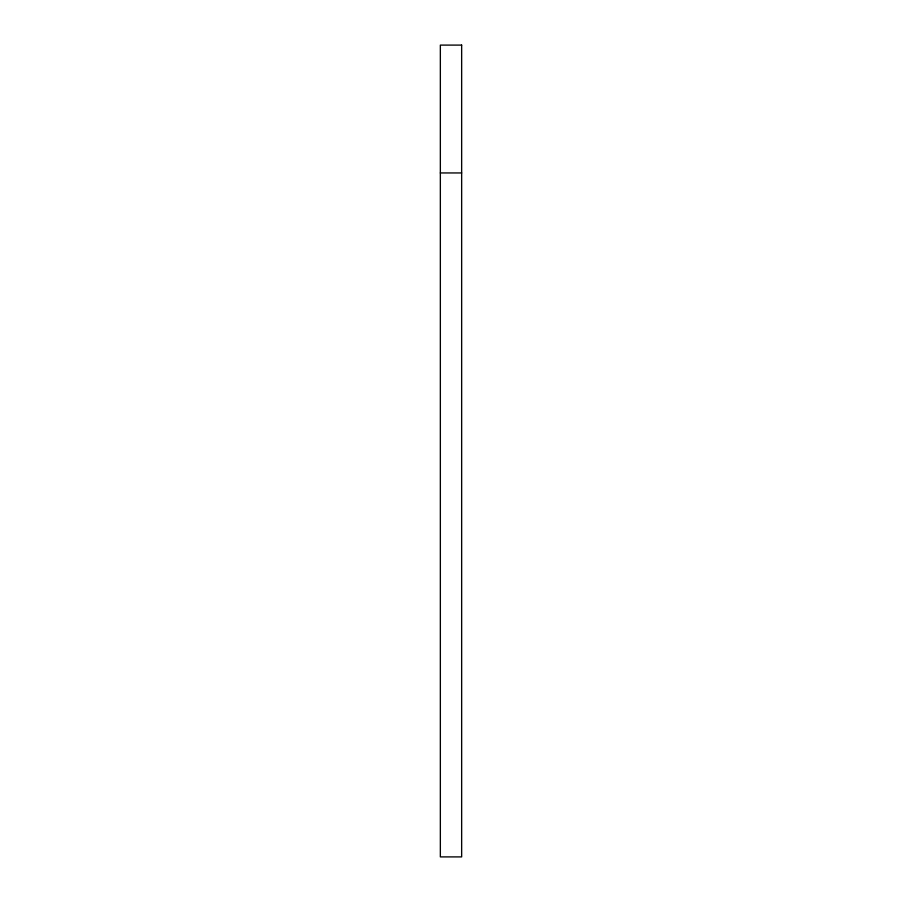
<?xml version="1.0" encoding="UTF-8"?>
<svg xmlns="http://www.w3.org/2000/svg" width="902" height="902" viewBox="0 0 902 902"><rect width="100%" height="100%" fill="white"/><g stroke="black" fill="none" stroke-linecap="round" stroke-linejoin="round"><path stroke-width="1.35" d="M440.345 172.947L461.655 172.947M461.655 45.1L440.345 45.1L440.345 856.9L461.655 856.9L461.655 45.1"/></g></svg>
